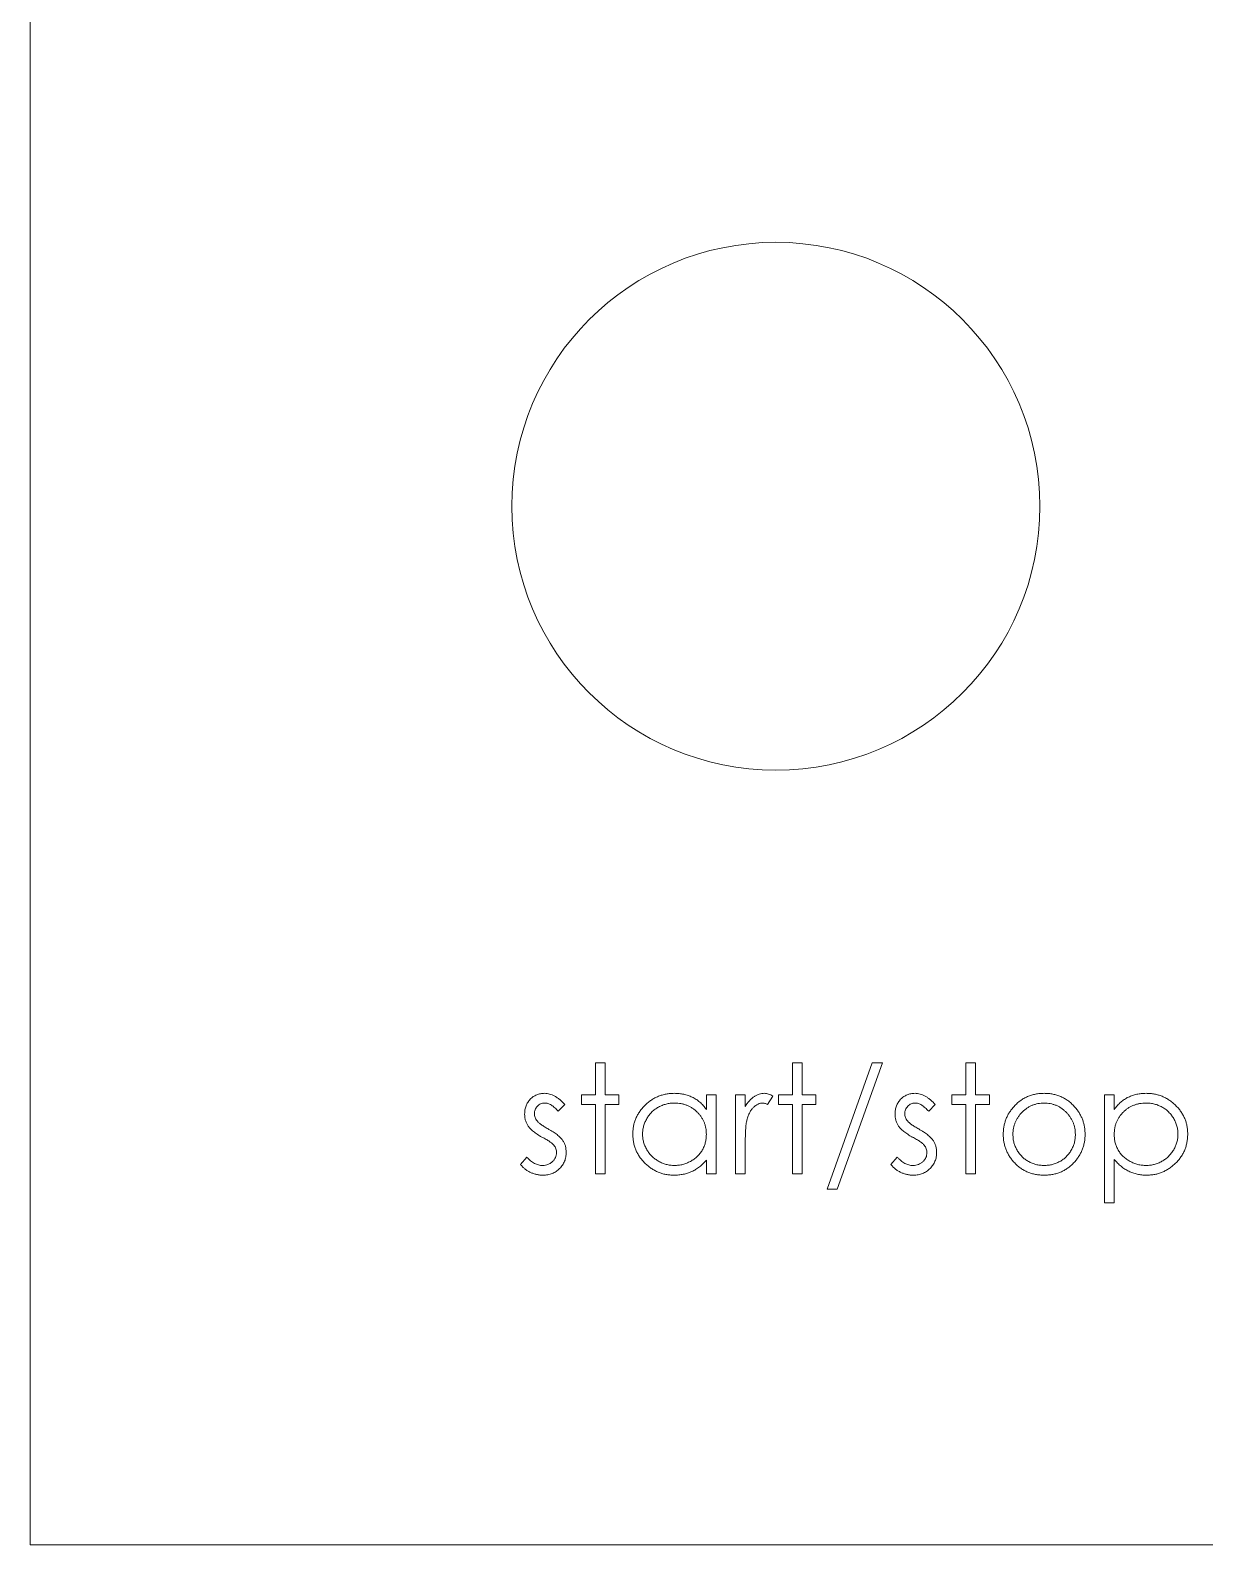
# Model space of a CAD drawing. Header units: inches. Extents: x 0 to 10.2, y -7 to 0.
# Drawn here: x 0 to 1.357, y -7 to -5.25 of the extents above; entities that cross this region are included whole.
import ezdxf

# ---------------------------------------------------------------- set-up
doc = ezdxf.new("R2010")
doc.units = ezdxf.units.IN
doc.header["$MEASUREMENT"] = 0

msp = doc.modelspace()

# ---------------------------------------------------------------- linework, layer by layer
at = {"color": 1, "linetype": 'Continuous', "lineweight": 5}
for p, q in [((0, 0), (0, -7)), ((0, -7), (10.15, -7))]:
    msp.add_line(p, q, dxfattribs=at)
at = {"color": 3, "linetype": 'Continuous', "lineweight": 5}
for p, q in [((0.6528, -6.4432), (0.664, -6.4432)), ((0.6528, -6.48), (0.6528, -6.4432)), ((0.664, -6.4432), (0.664, -6.48)), ((0.8803, -6.4432), (0.8915, -6.4432)), ((0.8803, -6.48), (0.8803, -6.4432)), ((0.8915, -6.4432), (0.8915, -6.48)), ((0.9204, -6.589), (0.9727, -6.4432)), ((0.9845, -6.4432), (0.9322, -6.589)), ((0.9727, -6.4432), (0.9845, -6.4432)), ((1.0806, -6.4432), (1.0919, -6.4432)), ((1.0806, -6.48), (1.0806, -6.4432)), ((1.0919, -6.4432), (1.0919, -6.48)), ((0.6175, -6.4914), (0.6099, -6.4992)), ((0.6367, -6.4912), (0.6367, -6.48)), ((0.6367, -6.48), (0.6528, -6.48)), ((0.6528, -6.4912), (0.6367, -6.4912)), ((0.6528, -6.5714), (0.6528, -6.4912)), ((0.664, -6.48), (0.68, -6.48)), ((0.664, -6.4912), (0.664, -6.5714)), ((0.68, -6.4912), (0.664, -6.4912)), ((0.68, -6.48), (0.68, -6.4912)), ((0.781, -6.48), (0.7922, -6.48)), ((0.781, -6.4969), (0.781, -6.48)), ((0.7922, -6.48), (0.7922, -6.5714)), ((0.8146, -6.48), (0.8258, -6.48)), ((0.8146, -6.5714), (0.8146, -6.48)), ((0.8258, -6.48), (0.8258, -6.4935)), ((0.8579, -6.4815), (0.8517, -6.4913)), ((0.8643, -6.4912), (0.8643, -6.48)), ((0.8643, -6.48), (0.8803, -6.48)), ((0.8803, -6.4912), (0.8643, -6.4912)), ((0.8803, -6.5714), (0.8803, -6.4912)), ((0.8915, -6.48), (0.9076, -6.48)), ((0.8915, -6.4912), (0.8915, -6.5714)), ((0.9076, -6.4912), (0.8915, -6.4912)), ((0.9076, -6.48), (0.9076, -6.4912)), ((1.0454, -6.4914), (1.0378, -6.4992)), ((1.0646, -6.4912), (1.0646, -6.48)), ((1.0646, -6.48), (1.0806, -6.48)), ((1.0806, -6.4912), (1.0646, -6.4912)), ((1.0806, -6.5714), (1.0806, -6.4912)), ((1.0919, -6.48), (1.1079, -6.48)), ((1.0919, -6.4912), (1.0919, -6.5714)), ((1.1079, -6.4912), (1.0919, -6.4912)), ((1.1079, -6.48), (1.1079, -6.4912)), ((1.2409, -6.48), (1.2521, -6.48)), ((1.2409, -6.605), (1.2409, -6.48)), ((1.2521, -6.48), (1.2521, -6.4969)), ((0.8258, -6.5407), (0.8258, -6.5714)), ((0.5662, -6.5606), (0.5737, -6.5521)), ((0.781, -6.5714), (0.781, -6.5556)), ((0.9941, -6.5606), (1.0015, -6.5521)), ((1.2521, -6.5548), (1.2521, -6.605)), ((0.664, -6.5714), (0.6528, -6.5714)), ((0.7922, -6.5714), (0.781, -6.5714)), ((0.8258, -6.5714), (0.8146, -6.5714)), ((0.8915, -6.5714), (0.8803, -6.5714)), ((1.0919, -6.5714), (1.0806, -6.5714)), ((0.9322, -6.589), (0.9204, -6.589)), ((1.2521, -6.605), (1.2409, -6.605))]:
    msp.add_line(p, q, dxfattribs=at)
at = {"color": 1, "linetype": 'Continuous', "lineweight": 5}
msp.add_circle((0.8613, -5.8), 0.305, dxfattribs=at)
at = {"color": 3, "linetype": 'Continuous', "lineweight": 5}
for points, knots in [([(0.571, -6.5024), (0.5711, -6.5015), (0.5711, -6.4999), (0.5714, -6.4975), (0.5719, -6.4951), (0.5726, -6.4929), (0.5736, -6.4908), (0.5747, -6.4889), (0.576, -6.487), (0.5775, -6.4852), (0.5792, -6.4836), (0.581, -6.4822), (0.583, -6.4811), (0.585, -6.4801), (0.5871, -6.4793), (0.5894, -6.4788), (0.5917, -6.4785), (0.5933, -6.4784), (0.5941, -6.4784)], [0, 0, 0, 0, 0.067978, 0.133044, 0.196507, 0.258613, 0.319728, 0.380873, 0.442636, 0.505079, 0.567881, 0.628814, 0.68891, 0.748765, 0.809386, 0.870884, 0.934037, 1, 1, 1, 1]), ([(0.5941, -6.4896), (0.5933, -6.4897), (0.5918, -6.4897), (0.5895, -6.4905), (0.5875, -6.4917), (0.5857, -6.4933), (0.5842, -6.4952), (0.5831, -6.4973), (0.5824, -6.4996), (0.5823, -6.5011), (0.5823, -6.5019)], [0, 0, 0, 0, 0.124958, 0.245901, 0.369166, 0.498511, 0.628504, 0.751028, 0.873724, 1, 1, 1, 1]), ([(0.5941, -6.4784), (0.5951, -6.4785), (0.5971, -6.4785), (0.6, -6.4792), (0.6029, -6.4802), (0.6059, -6.4816), (0.6088, -6.4835), (0.6117, -6.4857), (0.6147, -6.4884), (0.6165, -6.4904), (0.6175, -6.4914)], [0, 0, 0, 0, 0.105714, 0.213412, 0.326127, 0.444452, 0.569061, 0.702712, 0.846318, 1, 1, 1, 1]), ([(0.6099, -6.4992), (0.6092, -6.4985), (0.608, -6.497), (0.606, -6.4951), (0.604, -6.4934), (0.602, -6.492), (0.6, -6.491), (0.598, -6.4902), (0.5961, -6.4897), (0.5948, -6.4897), (0.5941, -6.4896)], [0, 0, 0, 0, 0.1582231, 0.3050355, 0.441309, 0.5659632, 0.6835251, 0.7933341, 0.8985175, 1, 1, 1, 1]), ([(0.696, -6.5254), (0.6961, -6.5238), (0.6962, -6.5207), (0.6968, -6.5161), (0.6979, -6.5116), (0.6995, -6.5074), (0.7015, -6.5033), (0.7039, -6.4994), (0.7068, -6.4957), (0.7101, -6.4922), (0.7136, -6.4889), (0.7175, -6.4861), (0.7214, -6.4837), (0.7256, -6.4818), (0.73, -6.4803), (0.7345, -6.4792), (0.7392, -6.4786), (0.7424, -6.4785), (0.744, -6.4784)], [0, 0, 0, 0, 0.063775, 0.126079, 0.186904, 0.247574, 0.308003, 0.369132, 0.432033, 0.496791, 0.561611, 0.624914, 0.686726, 0.748079, 0.809582, 0.871631, 0.934886, 1, 1, 1, 1]), ([(0.7442, -6.4896), (0.7425, -6.4897), (0.7393, -6.4898), (0.7345, -6.4907), (0.73, -6.4922), (0.7257, -6.4942), (0.7216, -6.4968), (0.718, -6.4999), (0.7148, -6.5035), (0.7122, -6.5075), (0.71, -6.5118), (0.7084, -6.5163), (0.7074, -6.5209), (0.7073, -6.524), (0.7073, -6.5256)], [0, 0, 0, 0, 0.0859205, 0.1695934, 0.2524755, 0.3362445, 0.4195045, 0.5020359, 0.5847746, 0.6698465, 0.7541849, 0.8366582, 0.9180097, 1, 1, 1, 1]), ([(0.744, -6.4784), (0.7459, -6.4785), (0.7495, -6.4786), (0.7549, -6.4794), (0.7599, -6.4808), (0.7647, -6.4827), (0.7693, -6.4853), (0.7735, -6.4885), (0.7775, -6.4924), (0.7798, -6.4954), (0.781, -6.4969)], [0, 0, 0, 0, 0.129862, 0.254654, 0.376015, 0.495255, 0.614798, 0.738106, 0.865196, 1, 1, 1, 1]), ([(0.781, -6.5259), (0.7809, -6.5246), (0.7809, -6.5221), (0.7804, -6.5185), (0.7795, -6.515), (0.7784, -6.5117), (0.7769, -6.5085), (0.775, -6.5055), (0.7729, -6.5026), (0.7704, -6.5), (0.7676, -6.4976), (0.7648, -6.4954), (0.7617, -6.4936), (0.7585, -6.4922), (0.7551, -6.491), (0.7516, -6.4902), (0.7479, -6.4897), (0.7454, -6.4897), (0.7442, -6.4896)], [0, 0, 0, 0, 0.065634, 0.129188, 0.191219, 0.251913, 0.312507, 0.373494, 0.435152, 0.498741, 0.562095, 0.624187, 0.685476, 0.746097, 0.807612, 0.869967, 0.933951, 1, 1, 1, 1]), ([(0.8258, -6.4935), (0.8267, -6.4922), (0.8283, -6.4898), (0.8309, -6.4866), (0.8336, -6.484), (0.8364, -6.4819), (0.8392, -6.4804), (0.8421, -6.4792), (0.8451, -6.4785), (0.8471, -6.4785), (0.8481, -6.4784)], [0, 0, 0, 0, 0.160059, 0.306112, 0.438367, 0.560541, 0.675317, 0.786114, 0.892842, 1, 1, 1, 1]), ([(0.846, -6.4896), (0.8451, -6.4897), (0.8433, -6.4898), (0.8406, -6.4908), (0.838, -6.4923), (0.8359, -6.4941), (0.8343, -6.4957), (0.8331, -6.4972), (0.8321, -6.4988), (0.8311, -6.5006), (0.8301, -6.5025), (0.8293, -6.5046), (0.8285, -6.5069), (0.8281, -6.5085), (0.8278, -6.5093)], [0, 0, 0, 0, 0.093807, 0.191338, 0.295191, 0.410312, 0.47193, 0.536425, 0.603119, 0.674118, 0.749332, 0.828283, 0.91204, 1, 1, 1, 1]), ([(0.8517, -6.4913), (0.8512, -6.491), (0.8502, -6.4906), (0.8487, -6.49), (0.8473, -6.4897), (0.8464, -6.4897), (0.846, -6.4896)], [0, 0, 0, 0, 0.295139, 0.56023, 0.794983, 1, 1, 1, 1]), ([(0.8481, -6.4784), (0.8489, -6.4785), (0.8505, -6.4785), (0.8529, -6.4792), (0.8554, -6.4801), (0.8571, -6.4811), (0.8579, -6.4815)], [0, 0, 0, 0, 0.225278, 0.463523, 0.720324, 1, 1, 1, 1]), ([(0.9989, -6.5024), (0.9989, -6.5015), (0.999, -6.4999), (0.9993, -6.4975), (0.9998, -6.4951), (1.0005, -6.4929), (1.0014, -6.4908), (1.0026, -6.4889), (1.0039, -6.487), (1.0054, -6.4852), (1.0071, -6.4836), (1.0089, -6.4822), (1.0108, -6.4811), (1.0129, -6.4801), (1.015, -6.4793), (1.0172, -6.4788), (1.0196, -6.4785), (1.0212, -6.4784), (1.022, -6.4784)], [0, 0, 0, 0, 0.0679785, 0.1330435, 0.1965074, 0.2586134, 0.3197283, 0.3808729, 0.4426356, 0.5050793, 0.5678805, 0.6288139, 0.6889101, 0.748765, 0.8093858, 0.8708843, 0.9340375, 1, 1, 1, 1]), ([(1.022, -6.4896), (1.0212, -6.4897), (1.0197, -6.4897), (1.0174, -6.4905), (1.0154, -6.4917), (1.0136, -6.4933), (1.0121, -6.4952), (1.0109, -6.4973), (1.0103, -6.4996), (1.0102, -6.5011), (1.0101, -6.5019)], [0, 0, 0, 0, 0.124958, 0.245901, 0.369166, 0.498511, 0.628504, 0.751028, 0.873724, 1, 1, 1, 1]), ([(1.022, -6.4784), (1.023, -6.4785), (1.0249, -6.4785), (1.0279, -6.4792), (1.0308, -6.4802), (1.0338, -6.4816), (1.0367, -6.4835), (1.0396, -6.4857), (1.0426, -6.4884), (1.0444, -6.4904), (1.0454, -6.4914)], [0, 0, 0, 0, 0.105714, 0.213412, 0.326127, 0.444452, 0.569061, 0.702712, 0.846318, 1, 1, 1, 1]), ([(1.0378, -6.4992), (1.0371, -6.4985), (1.0359, -6.497), (1.0338, -6.4951), (1.0318, -6.4934), (1.0299, -6.492), (1.0279, -6.491), (1.0259, -6.4902), (1.024, -6.4897), (1.0227, -6.4897), (1.022, -6.4896)], [0, 0, 0, 0, 0.158223, 0.305036, 0.441309, 0.565963, 0.683525, 0.793334, 0.898518, 1, 1, 1, 1]), ([(1.1712, -6.4896), (1.17, -6.4897), (1.1676, -6.4897), (1.1641, -6.4903), (1.1607, -6.4911), (1.1574, -6.4922), (1.1543, -6.4937), (1.1513, -6.4956), (1.1484, -6.4977), (1.1457, -6.5002), (1.1432, -6.5029), (1.1411, -6.5058), (1.1393, -6.5088), (1.1377, -6.512), (1.1366, -6.5153), (1.1358, -6.5188), (1.1352, -6.5223), (1.1352, -6.5248), (1.1351, -6.526)], [0, 0, 0, 0, 0.063846, 0.126044, 0.187165, 0.247399, 0.30838, 0.36978, 0.432584, 0.497641, 0.562401, 0.625557, 0.687332, 0.748313, 0.809791, 0.871768, 0.934836, 1, 1, 1, 1]), ([(1.1364, -6.4935), (1.1376, -6.4923), (1.1399, -6.4899), (1.1437, -6.4869), (1.1477, -6.4842), (1.152, -6.4821), (1.1565, -6.4804), (1.1612, -6.4793), (1.1662, -6.4785), (1.1695, -6.4784), (1.1712, -6.4784)], [0, 0, 0, 0, 0.128498, 0.252713, 0.374819, 0.496436, 0.617911, 0.741288, 0.8687, 1, 1, 1, 1]), ([(1.1712, -6.4784), (1.173, -6.4784), (1.1763, -6.4785), (1.1812, -6.4793), (1.1859, -6.4805), (1.1904, -6.4821), (1.1947, -6.4842), (1.1987, -6.4868), (1.2025, -6.4899), (1.2048, -6.4923), (1.206, -6.4935)], [0, 0, 0, 0, 0.131751, 0.258332, 0.382134, 0.503804, 0.624693, 0.746871, 0.871514, 1, 1, 1, 1]), ([(1.2073, -6.526), (1.2072, -6.5248), (1.2072, -6.5223), (1.2066, -6.5188), (1.2058, -6.5153), (1.2047, -6.512), (1.2031, -6.5088), (1.2013, -6.5058), (1.1991, -6.5029), (1.1966, -6.5002), (1.1939, -6.4977), (1.1911, -6.4956), (1.1881, -6.4937), (1.1849, -6.4922), (1.1817, -6.4911), (1.1783, -6.4902), (1.1748, -6.4897), (1.1724, -6.4897), (1.1712, -6.4896)], [0, 0, 0, 0, 0.0651848, 0.1282737, 0.1902702, 0.2517683, 0.3127687, 0.3747933, 0.4379696, 0.5030474, 0.5681252, 0.6309497, 0.6923691, 0.7529732, 0.8136411, 0.8743552, 0.936573, 1, 1, 1, 1]), ([(1.2521, -6.4969), (1.2533, -6.4954), (1.2556, -6.4924), (1.2596, -6.4885), (1.2638, -6.4853), (1.2684, -6.4827), (1.2732, -6.4808), (1.2782, -6.4794), (1.2835, -6.4786), (1.2872, -6.4785), (1.289, -6.4784)], [0, 0, 0, 0, 0.13536, 0.263045, 0.386061, 0.505771, 0.625178, 0.746148, 0.870538, 1, 1, 1, 1]), ([(1.2889, -6.4896), (1.2877, -6.4897), (1.2852, -6.4897), (1.2815, -6.4902), (1.278, -6.491), (1.2746, -6.4922), (1.2714, -6.4936), (1.2683, -6.4954), (1.2654, -6.4976), (1.2627, -6.5), (1.2602, -6.5026), (1.2581, -6.5055), (1.2562, -6.5085), (1.2547, -6.5117), (1.2536, -6.515), (1.2527, -6.5185), (1.2522, -6.5221), (1.2522, -6.5246), (1.2521, -6.5259)], [0, 0, 0, 0, 0.066044, 0.130024, 0.192374, 0.253884, 0.314896, 0.375806, 0.438242, 0.501591, 0.564881, 0.626533, 0.687516, 0.748106, 0.808796, 0.870822, 0.934371, 1, 1, 1, 1]), ([(1.3258, -6.5256), (1.3258, -6.524), (1.3257, -6.5209), (1.3247, -6.5163), (1.3231, -6.5118), (1.3209, -6.5075), (1.3183, -6.5035), (1.315, -6.4999), (1.3115, -6.4968), (1.3074, -6.4942), (1.3031, -6.4922), (1.2986, -6.4907), (1.2938, -6.4898), (1.2906, -6.4897), (1.2889, -6.4896)], [0, 0, 0, 0, 0.081994, 0.163349, 0.245826, 0.330367, 0.415198, 0.497941, 0.580476, 0.66374, 0.747513, 0.830399, 0.914076, 1, 1, 1, 1]), ([(1.289, -6.4784), (1.2907, -6.4785), (1.2939, -6.4786), (1.2986, -6.4792), (1.3031, -6.4803), (1.3075, -6.4818), (1.3116, -6.4837), (1.3156, -6.4861), (1.3194, -6.4889), (1.323, -6.4922), (1.3263, -6.4956), (1.3292, -6.4994), (1.3316, -6.5033), (1.3336, -6.5074), (1.3352, -6.5116), (1.3363, -6.5161), (1.3369, -6.5207), (1.337, -6.5238), (1.3371, -6.5254)], [0, 0, 0, 0, 0.065081, 0.128636, 0.190653, 0.252125, 0.313446, 0.375227, 0.438498, 0.503285, 0.56801, 0.630879, 0.692154, 0.752552, 0.813191, 0.873985, 0.936258, 1, 1, 1, 1]), ([(0.5752, -6.5164), (0.5746, -6.5154), (0.5733, -6.5133), (0.572, -6.5098), (0.5712, -6.5062), (0.5711, -6.5037), (0.571, -6.5024)], [0, 0, 0, 0, 0.246252, 0.492591, 0.74057, 1, 1, 1, 1]), ([(0.5823, -6.5019), (0.5823, -6.5026), (0.5824, -6.5041), (0.583, -6.5062), (0.584, -6.5083), (0.5849, -6.5096), (0.5854, -6.5102)], [0, 0, 0, 0, 0.24004, 0.479403, 0.731757, 1, 1, 1, 1]), ([(0.8278, -6.5093), (0.8277, -6.51), (0.8273, -6.5116), (0.8269, -6.5143), (0.8266, -6.5175), (0.8263, -6.5212), (0.8261, -6.5254), (0.826, -6.53), (0.8258, -6.5352), (0.8258, -6.5388), (0.8258, -6.5407)], [0, 0, 0, 0, 0.0708549, 0.1569381, 0.2586004, 0.3758909, 0.5081662, 0.6562378, 0.8201768, 1, 1, 1, 1]), ([(1.0031, -6.5164), (1.0025, -6.5154), (1.0012, -6.5133), (0.9999, -6.5098), (0.999, -6.5062), (0.999, -6.5037), (0.9989, -6.5024)], [0, 0, 0, 0, 0.246252, 0.492591, 0.74057, 1, 1, 1, 1]), ([(1.0101, -6.5019), (1.0102, -6.5026), (1.0103, -6.5041), (1.0109, -6.5062), (1.0119, -6.5083), (1.0128, -6.5096), (1.0132, -6.5102)], [0, 0, 0, 0, 0.2400399, 0.4794032, 0.7317567, 1, 1, 1, 1]), ([(1.1239, -6.5259), (1.124, -6.5244), (1.124, -6.5214), (1.1246, -6.5169), (1.1256, -6.5126), (1.127, -6.5085), (1.1287, -6.5045), (1.1309, -6.5006), (1.1335, -6.497), (1.1354, -6.4947), (1.1364, -6.4935)], [0, 0, 0, 0, 0.128919, 0.255238, 0.378679, 0.501088, 0.622714, 0.746241, 0.871589, 1, 1, 1, 1]), ([(1.206, -6.4935), (1.2069, -6.4946), (1.2089, -6.4969), (1.2115, -6.5006), (1.2137, -6.5044), (1.2154, -6.5084), (1.2168, -6.5126), (1.2178, -6.5169), (1.2184, -6.5214), (1.2184, -6.5244), (1.2185, -6.5259)], [0, 0, 0, 0, 0.128157, 0.253834, 0.376506, 0.498534, 0.621368, 0.744565, 0.870634, 1, 1, 1, 1]), ([(0.591, -6.5289), (0.59, -6.5284), (0.5882, -6.5274), (0.5857, -6.5258), (0.5834, -6.5242), (0.5813, -6.5227), (0.5794, -6.5211), (0.5778, -6.5196), (0.5764, -6.518), (0.5756, -6.517), (0.5752, -6.5164)], [0, 0, 0, 0, 0.157762, 0.30595, 0.443775, 0.572824, 0.692154, 0.802296, 0.905564, 1, 1, 1, 1]), ([(0.5854, -6.5102), (0.5856, -6.5106), (0.5862, -6.5113), (0.5874, -6.5123), (0.5887, -6.5135), (0.5902, -6.5146), (0.592, -6.5158), (0.5939, -6.517), (0.5961, -6.5184), (0.5976, -6.5192), (0.5984, -6.5196)], [0, 0, 0, 0, 0.083425, 0.17756, 0.283982, 0.402217, 0.533568, 0.676121, 0.831649, 1, 1, 1, 1]), ([(0.5984, -6.5196), (0.5994, -6.5202), (0.6013, -6.5212), (0.6039, -6.5229), (0.6063, -6.5245), (0.6085, -6.5261), (0.6105, -6.5277), (0.6122, -6.5293), (0.6136, -6.5308), (0.6145, -6.5319), (0.6149, -6.5324)], [0, 0, 0, 0, 0.1589891, 0.3071146, 0.4462132, 0.5748761, 0.6941521, 0.8045812, 0.9065933, 1, 1, 1, 1]), ([(0.7437, -6.573), (0.742, -6.5729), (0.7389, -6.5728), (0.7342, -6.5722), (0.7297, -6.5711), (0.7254, -6.5696), (0.7212, -6.5676), (0.7173, -6.5652), (0.7135, -6.5624), (0.7099, -6.5592), (0.7067, -6.5556), (0.7038, -6.5519), (0.7014, -6.5479), (0.6994, -6.5438), (0.6979, -6.5395), (0.6968, -6.535), (0.6962, -6.5303), (0.6961, -6.5271), (0.696, -6.5254)], [0, 0, 0, 0, 0.06462, 0.127433, 0.189004, 0.24993, 0.310668, 0.372329, 0.434939, 0.499576, 0.564191, 0.626735, 0.688109, 0.749294, 0.810331, 0.871901, 0.935046, 1, 1, 1, 1]), ([(0.7073, -6.5256), (0.7073, -6.5271), (0.7075, -6.5302), (0.7084, -6.5348), (0.71, -6.5393), (0.7122, -6.5437), (0.7149, -6.5477), (0.7181, -6.5513), (0.7218, -6.5544), (0.7258, -6.557), (0.7301, -6.5592), (0.7346, -6.5606), (0.7393, -6.5616), (0.7425, -6.5617), (0.7441, -6.5617)], [0, 0, 0, 0, 0.081589, 0.162859, 0.245484, 0.330807, 0.416493, 0.499893, 0.583048, 0.667158, 0.751312, 0.833785, 0.916256, 1, 1, 1, 1]), ([(0.7441, -6.5617), (0.7457, -6.5617), (0.7489, -6.5616), (0.7537, -6.5607), (0.7583, -6.5592), (0.7627, -6.5571), (0.7668, -6.5545), (0.7705, -6.5515), (0.7737, -6.5481), (0.7763, -6.5442), (0.7784, -6.54), (0.7799, -6.5355), (0.7808, -6.5308), (0.7809, -6.5275), (0.781, -6.5259)], [0, 0, 0, 0, 0.0848024, 0.1686635, 0.2525519, 0.3382397, 0.4231027, 0.5055561, 0.5861757, 0.6671357, 0.7484992, 0.8304524, 0.9134557, 1, 1, 1, 1]), ([(1.0189, -6.5289), (1.0179, -6.5284), (1.0161, -6.5274), (1.0136, -6.5258), (1.0113, -6.5242), (1.0091, -6.5227), (1.0073, -6.5211), (1.0057, -6.5196), (1.0043, -6.518), (1.0035, -6.517), (1.0031, -6.5164)], [0, 0, 0, 0, 0.157762, 0.30595, 0.443775, 0.572824, 0.692154, 0.802296, 0.905564, 1, 1, 1, 1]), ([(1.0132, -6.5102), (1.0135, -6.5106), (1.0141, -6.5113), (1.0153, -6.5123), (1.0166, -6.5135), (1.0181, -6.5146), (1.0198, -6.5158), (1.0218, -6.517), (1.024, -6.5184), (1.0255, -6.5192), (1.0263, -6.5196)], [0, 0, 0, 0, 0.083425, 0.17756, 0.283982, 0.402217, 0.533568, 0.676121, 0.831649, 1, 1, 1, 1]), ([(1.0263, -6.5196), (1.0273, -6.5202), (1.0291, -6.5212), (1.0318, -6.5229), (1.0342, -6.5245), (1.0364, -6.5261), (1.0383, -6.5277), (1.0401, -6.5293), (1.0415, -6.5308), (1.0423, -6.5319), (1.0427, -6.5324)], [0, 0, 0, 0, 0.158989, 0.307115, 0.446213, 0.574876, 0.694152, 0.804581, 0.906593, 1, 1, 1, 1]), ([(1.1712, -6.573), (1.1695, -6.5729), (1.1662, -6.5728), (1.1613, -6.5722), (1.1567, -6.5711), (1.1523, -6.5695), (1.1481, -6.5675), (1.1442, -6.5651), (1.1405, -6.5622), (1.1371, -6.5589), (1.134, -6.5553), (1.1313, -6.5516), (1.129, -6.5477), (1.1272, -6.5436), (1.1257, -6.5394), (1.1247, -6.535), (1.124, -6.5305), (1.124, -6.5275), (1.1239, -6.5259)], [0, 0, 0, 0, 0.0687423, 0.1346352, 0.1983242, 0.260825, 0.3227136, 0.3845545, 0.4469129, 0.5109576, 0.5749307, 0.6366845, 0.6974831, 0.7571338, 0.8169657, 0.8768184, 0.9376626, 1, 1, 1, 1]), ([(1.1351, -6.526), (1.1352, -6.5276), (1.1353, -6.5308), (1.1362, -6.5355), (1.1378, -6.5399), (1.1399, -6.5442), (1.1425, -6.5482), (1.1456, -6.5517), (1.1491, -6.5547), (1.153, -6.5573), (1.1573, -6.5593), (1.1617, -6.5607), (1.1664, -6.5616), (1.1696, -6.5617), (1.1712, -6.5617)], [0, 0, 0, 0, 0.084733, 0.168179, 0.251488, 0.335841, 0.419834, 0.502345, 0.583649, 0.665931, 0.748717, 0.831047, 0.91441, 1, 1, 1, 1]), ([(1.2185, -6.5259), (1.2184, -6.5275), (1.2184, -6.5305), (1.2177, -6.535), (1.2167, -6.5394), (1.2152, -6.5436), (1.2134, -6.5477), (1.2111, -6.5516), (1.2084, -6.5553), (1.2053, -6.5589), (1.2019, -6.5622), (1.1982, -6.5651), (1.1943, -6.5675), (1.1902, -6.5695), (1.1858, -6.5711), (1.1811, -6.5722), (1.1763, -6.5728), (1.1729, -6.5729), (1.1712, -6.573)], [0, 0, 0, 0, 0.062416, 0.123337, 0.183265, 0.243172, 0.302898, 0.363774, 0.425605, 0.489659, 0.553785, 0.616222, 0.677854, 0.739517, 0.802097, 0.865866, 0.931508, 1, 1, 1, 1]), ([(1.1712, -6.5617), (1.1728, -6.5617), (1.176, -6.5616), (1.1807, -6.5607), (1.1851, -6.5593), (1.1893, -6.5573), (1.1933, -6.5547), (1.1968, -6.5517), (1.1999, -6.5482), (1.2025, -6.5442), (1.2046, -6.5399), (1.2062, -6.5355), (1.2071, -6.5308), (1.2072, -6.5276), (1.2073, -6.526)], [0, 0, 0, 0, 0.0856057, 0.1689833, 0.2509076, 0.3337081, 0.416005, 0.4976596, 0.5798933, 0.6639023, 0.7484663, 0.8317909, 0.9152519, 1, 1, 1, 1]), ([(1.2521, -6.5259), (1.2522, -6.5275), (1.2523, -6.5308), (1.2532, -6.5355), (1.2547, -6.54), (1.2568, -6.5442), (1.2594, -6.5481), (1.2626, -6.5515), (1.2663, -6.5546), (1.2704, -6.5571), (1.2749, -6.5592), (1.2795, -6.5607), (1.2843, -6.5616), (1.2875, -6.5617), (1.2891, -6.5617)], [0, 0, 0, 0, 0.08644, 0.169344, 0.251061, 0.332326, 0.413189, 0.494299, 0.576654, 0.661785, 0.747765, 0.831967, 0.915299, 1, 1, 1, 1]), ([(1.2891, -6.5617), (1.2907, -6.5617), (1.2939, -6.5616), (1.2985, -6.5606), (1.303, -6.5592), (1.3073, -6.557), (1.3113, -6.5544), (1.315, -6.5513), (1.3182, -6.5477), (1.3209, -6.5436), (1.3231, -6.5393), (1.3247, -6.5348), (1.3256, -6.5302), (1.3258, -6.5271), (1.3258, -6.5256)], [0, 0, 0, 0, 0.08342, 0.165574, 0.248159, 0.332033, 0.416257, 0.499525, 0.583039, 0.668596, 0.754035, 0.83692, 0.9183, 1, 1, 1, 1]), ([(1.3371, -6.5254), (1.337, -6.5271), (1.3369, -6.5303), (1.3363, -6.535), (1.3352, -6.5395), (1.3337, -6.5438), (1.3317, -6.5479), (1.3292, -6.5519), (1.3264, -6.5557), (1.3231, -6.5592), (1.3196, -6.5624), (1.3158, -6.5652), (1.3118, -6.5676), (1.3077, -6.5696), (1.3034, -6.5711), (1.2989, -6.5722), (1.2942, -6.5728), (1.291, -6.5729), (1.2894, -6.573)], [0, 0, 0, 0, 0.064921, 0.128034, 0.189574, 0.25058, 0.311733, 0.37325, 0.435763, 0.500346, 0.564949, 0.627528, 0.689157, 0.749865, 0.81076, 0.8723, 0.935413, 1, 1, 1, 1]), ([(0.6048, -6.5383), (0.6045, -6.538), (0.6039, -6.5373), (0.6028, -6.5363), (0.6014, -6.5352), (0.5998, -6.534), (0.5979, -6.5328), (0.5958, -6.5316), (0.5935, -6.5303), (0.5918, -6.5294), (0.591, -6.5289)], [0, 0, 0, 0, 0.076875, 0.167462, 0.27227, 0.389551, 0.520801, 0.666263, 0.825545, 1, 1, 1, 1]), ([(0.6079, -6.547), (0.6079, -6.5463), (0.6078, -6.5447), (0.6072, -6.5424), (0.6062, -6.5402), (0.6053, -6.539), (0.6048, -6.5383)], [0, 0, 0, 0, 0.253475, 0.500453, 0.745578, 1, 1, 1, 1]), ([(0.6149, -6.5324), (0.6155, -6.5335), (0.6168, -6.5356), (0.6182, -6.5391), (0.6189, -6.5428), (0.6191, -6.5453), (0.6191, -6.5466)], [0, 0, 0, 0, 0.248839, 0.495235, 0.743336, 1, 1, 1, 1]), ([(1.0327, -6.5383), (1.0324, -6.538), (1.0318, -6.5373), (1.0306, -6.5363), (1.0293, -6.5352), (1.0277, -6.534), (1.0258, -6.5328), (1.0237, -6.5316), (1.0214, -6.5303), (1.0197, -6.5294), (1.0189, -6.5289)], [0, 0, 0, 0, 0.076875, 0.167462, 0.27227, 0.389551, 0.520801, 0.666263, 0.825545, 1, 1, 1, 1]), ([(1.0358, -6.547), (1.0357, -6.5463), (1.0357, -6.5447), (1.0351, -6.5424), (1.0341, -6.5402), (1.0332, -6.539), (1.0327, -6.5383)], [0, 0, 0, 0, 0.253475, 0.500453, 0.745578, 1, 1, 1, 1]), ([(1.0427, -6.5324), (1.0434, -6.5335), (1.0447, -6.5356), (1.046, -6.5391), (1.0468, -6.5428), (1.0469, -6.5453), (1.047, -6.5466)], [0, 0, 0, 0, 0.2488386, 0.495235, 0.7433356, 1, 1, 1, 1]), ([(0.5923, -6.573), (0.5911, -6.5729), (0.5886, -6.5729), (0.5849, -6.5722), (0.5812, -6.5712), (0.5777, -6.5698), (0.5744, -6.568), (0.5714, -6.5658), (0.5686, -6.5634), (0.567, -6.5615), (0.5662, -6.5606)], [0, 0, 0, 0, 0.126743, 0.251724, 0.377219, 0.504694, 0.631458, 0.755401, 0.877701, 1, 1, 1, 1]), ([(0.5737, -6.5521), (0.5744, -6.5529), (0.5757, -6.5544), (0.5779, -6.5563), (0.5802, -6.558), (0.5824, -6.5594), (0.5847, -6.5604), (0.587, -6.5612), (0.5894, -6.5617), (0.591, -6.5617), (0.5918, -6.5617)], [0, 0, 0, 0, 0.147476, 0.285904, 0.417172, 0.540501, 0.659238, 0.775006, 0.887229, 1, 1, 1, 1]), ([(0.5918, -6.5617), (0.5929, -6.5617), (0.595, -6.5616), (0.598, -6.5607), (0.6008, -6.5594), (0.6032, -6.5574), (0.6053, -6.5552), (0.6068, -6.5527), (0.6077, -6.5499), (0.6078, -6.548), (0.6079, -6.547)], [0, 0, 0, 0, 0.134042, 0.2618957, 0.387836, 0.5176862, 0.6445087, 0.7647183, 0.8802908, 1, 1, 1, 1]), ([(0.6191, -6.5466), (0.6191, -6.5475), (0.619, -6.5493), (0.6187, -6.5519), (0.6181, -6.5544), (0.6173, -6.5568), (0.6161, -6.5591), (0.6148, -6.5613), (0.6133, -6.5634), (0.6115, -6.5653), (0.6095, -6.5671), (0.6074, -6.5687), (0.6052, -6.57), (0.6029, -6.5711), (0.6004, -6.5719), (0.5978, -6.5725), (0.5951, -6.5729), (0.5933, -6.5729), (0.5923, -6.573)], [0, 0, 0, 0, 0.064548, 0.127199, 0.188597, 0.24864, 0.309525, 0.370037, 0.431889, 0.495704, 0.559519, 0.621372, 0.682397, 0.743568, 0.805498, 0.86864, 0.933066, 1, 1, 1, 1]), ([(0.781, -6.5556), (0.7797, -6.557), (0.7772, -6.5598), (0.7731, -6.5634), (0.7687, -6.5664), (0.7641, -6.5689), (0.7593, -6.5707), (0.7543, -6.572), (0.7491, -6.5728), (0.7455, -6.5729), (0.7437, -6.573)], [0, 0, 0, 0, 0.134298, 0.262085, 0.38627, 0.507165, 0.6273, 0.748145, 0.87237, 1, 1, 1, 1]), ([(1.0202, -6.573), (1.019, -6.5729), (1.0165, -6.5729), (1.0127, -6.5722), (1.0091, -6.5712), (1.0056, -6.5698), (1.0023, -6.568), (0.9992, -6.5658), (0.9965, -6.5634), (0.9949, -6.5615), (0.9941, -6.5606)], [0, 0, 0, 0, 0.126743, 0.251724, 0.377219, 0.504694, 0.631458, 0.755401, 0.877701, 1, 1, 1, 1]), ([(1.0015, -6.5521), (1.0023, -6.5529), (1.0036, -6.5544), (1.0058, -6.5563), (1.008, -6.558), (1.0103, -6.5594), (1.0126, -6.5604), (1.0149, -6.5612), (1.0173, -6.5617), (1.0189, -6.5617), (1.0197, -6.5617)], [0, 0, 0, 0, 0.147476, 0.285904, 0.417172, 0.540501, 0.659238, 0.775006, 0.887229, 1, 1, 1, 1]), ([(1.0197, -6.5617), (1.0207, -6.5617), (1.0229, -6.5616), (1.0259, -6.5607), (1.0287, -6.5594), (1.0311, -6.5574), (1.0332, -6.5552), (1.0347, -6.5527), (1.0356, -6.5499), (1.0357, -6.548), (1.0358, -6.547)], [0, 0, 0, 0, 0.134042, 0.2618957, 0.387836, 0.5176862, 0.6445087, 0.7647183, 0.8802908, 1, 1, 1, 1]), ([(1.047, -6.5466), (1.047, -6.5475), (1.0469, -6.5493), (1.0466, -6.5519), (1.046, -6.5544), (1.0451, -6.5568), (1.044, -6.5591), (1.0427, -6.5613), (1.0412, -6.5634), (1.0394, -6.5653), (1.0374, -6.5671), (1.0353, -6.5687), (1.0331, -6.57), (1.0308, -6.5711), (1.0283, -6.5719), (1.0257, -6.5725), (1.023, -6.5729), (1.0212, -6.5729), (1.0202, -6.573)], [0, 0, 0, 0, 0.064548, 0.127199, 0.188597, 0.24864, 0.309525, 0.370037, 0.431889, 0.495704, 0.559519, 0.621372, 0.682397, 0.743568, 0.805498, 0.86864, 0.933066, 1, 1, 1, 1]), ([(1.2894, -6.573), (1.2876, -6.5729), (1.284, -6.5728), (1.2787, -6.5719), (1.2737, -6.5705), (1.2689, -6.5685), (1.2643, -6.5659), (1.26, -6.5628), (1.2559, -6.5591), (1.2534, -6.5562), (1.2521, -6.5548)], [0, 0, 0, 0, 0.126841, 0.250548, 0.37123, 0.492116, 0.613401, 0.737997, 0.866132, 1, 1, 1, 1])]:
    msp.add_open_spline(points, degree=3, knots=knots, dxfattribs=at)

doc.saveas('drawing.dxf')
